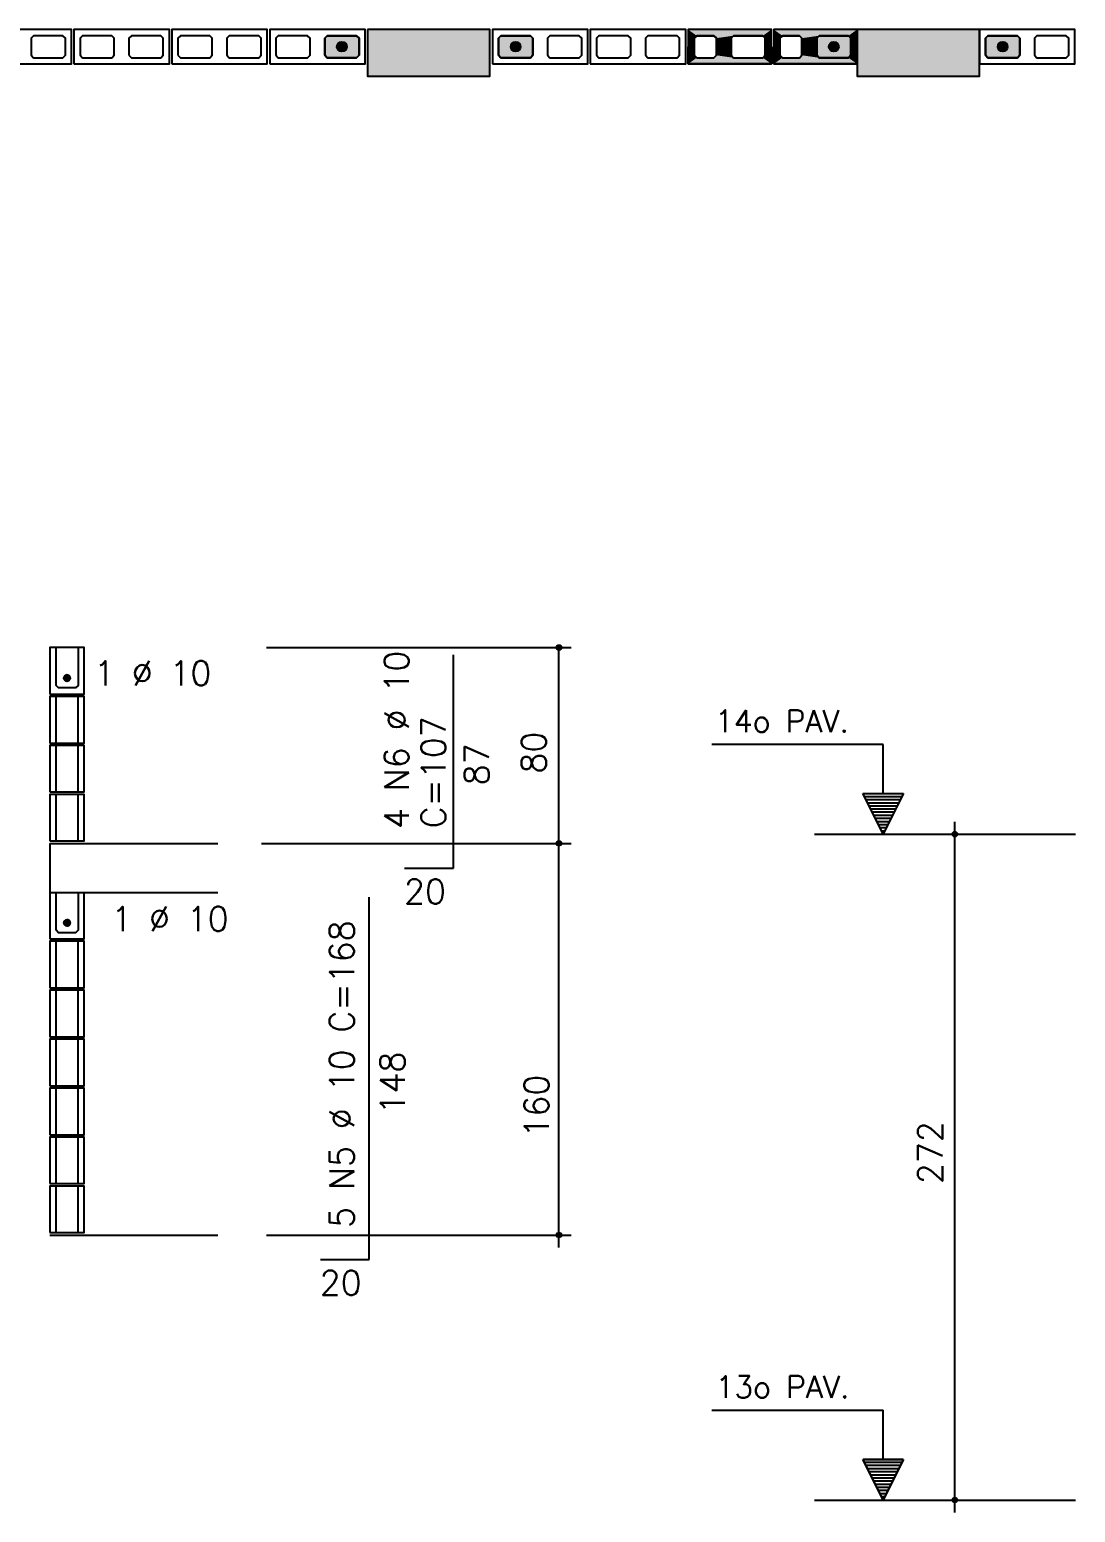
# Model space of a CAD drawing. Extents: x -1 to 122, y -1 to 61.
# Drawn here: x 54.71 to 63.26, y 29.82 to 41.94 of the extents above; entities that cross this region are included whole.
import ezdxf

# ---------------------------------------------------------------- set-up
doc = ezdxf.new("R2010")
doc.units = 0
doc.header["$MEASUREMENT"] = 0
for name, color, linetype in [('PENA_01', 1, 'CONTINUOUS'), ('PENA_02', 2, 'CONTINUOUS'), ('PENA_03', 3, 'CONTINUOUS'), ('PENA_05', 5, 'CONTINUOUS'), ('PENA_11', 252, 'CONTINUOUS'), ('PENA_21', 100, 'CONTINUOUS')]:
    doc.layers.add(name, color=color, linetype=linetype)
doc.styles.get("Standard").update_dxf_attribs({"font": 'ROMANS.SHX'})

msp = doc.modelspace()

# ---------------------------------------------------------------- linework, layer by layer
at = {"layer": 'PENA_01', "linetype": 'Continuous'}
for p, q in [((61.128, 35.362), (63.259, 35.362)), ((61.128, 29.922), (63.259, 29.922))]:
    msp.add_line(p, q, dxfattribs=at)
for points in [[(54.725, 41.726), (54.745, 41.706), (54.985, 41.706), (55.005, 41.726), (55.005, 41.866), (54.985, 41.886), (54.745, 41.886), (54.725, 41.866), (54.725, 41.726)], [(55.125, 41.726), (55.145, 41.706), (55.385, 41.706), (55.405, 41.726), (55.405, 41.866), (55.385, 41.886), (55.145, 41.886), (55.125, 41.866), (55.125, 41.726)], [(55.525, 41.726), (55.545, 41.706), (55.785, 41.706), (55.805, 41.726), (55.805, 41.866), (55.785, 41.886), (55.545, 41.886), (55.525, 41.866), (55.525, 41.726)], [(55.925, 41.726), (55.945, 41.706), (56.185, 41.706), (56.205, 41.726), (56.205, 41.866), (56.185, 41.886), (55.945, 41.886), (55.925, 41.866), (55.925, 41.726)], [(56.325, 41.726), (56.345, 41.706), (56.585, 41.706), (56.605, 41.726), (56.605, 41.866), (56.585, 41.886), (56.345, 41.886), (56.325, 41.866), (56.325, 41.726)], [(56.725, 41.726), (56.745, 41.706), (56.985, 41.706), (57.005, 41.726), (57.005, 41.866), (56.985, 41.886), (56.745, 41.886), (56.725, 41.866), (56.725, 41.726)], [(57.125, 41.726), (57.145, 41.706), (57.385, 41.706), (57.405, 41.726), (57.405, 41.866), (57.385, 41.886), (57.145, 41.886), (57.125, 41.866), (57.125, 41.726)], [(58.545, 41.726), (58.565, 41.706), (58.805, 41.706), (58.825, 41.726), (58.825, 41.866), (58.805, 41.886), (58.565, 41.886), (58.545, 41.866), (58.545, 41.726)], [(58.945, 41.726), (58.965, 41.706), (59.205, 41.706), (59.225, 41.726), (59.225, 41.866), (59.205, 41.886), (58.965, 41.886), (58.945, 41.866), (58.945, 41.726)], [(59.345, 41.726), (59.365, 41.706), (59.605, 41.706), (59.625, 41.726), (59.625, 41.866), (59.605, 41.886), (59.365, 41.886), (59.345, 41.866), (59.345, 41.726)], [(59.745, 41.726), (59.765, 41.706), (60.005, 41.706), (60.025, 41.726), (60.025, 41.866), (60.005, 41.886), (59.765, 41.886), (59.745, 41.866), (59.745, 41.726)], [(60.165, 41.706), (60.305, 41.706), (60.325, 41.726), (60.325, 41.866), (60.305, 41.886), (60.165, 41.886), (60.145, 41.866), (60.145, 41.726), (60.165, 41.706)], [(60.465, 41.706), (60.705, 41.706), (60.725, 41.726), (60.725, 41.866), (60.705, 41.886), (60.465, 41.886), (60.445, 41.866), (60.445, 41.726), (60.465, 41.706)], [(60.865, 41.706), (61.005, 41.706), (61.025, 41.726), (61.025, 41.866), (61.005, 41.886), (60.865, 41.886), (60.845, 41.866), (60.845, 41.726), (60.865, 41.706)], [(61.165, 41.706), (61.405, 41.706), (61.425, 41.726), (61.425, 41.866), (61.405, 41.886), (61.165, 41.886), (61.145, 41.866), (61.145, 41.726), (61.165, 41.706)], [(62.525, 41.726), (62.545, 41.706), (62.785, 41.706), (62.805, 41.726), (62.805, 41.866), (62.785, 41.886), (62.545, 41.886), (62.525, 41.866), (62.525, 41.726)], [(62.925, 41.726), (62.945, 41.706), (63.185, 41.706), (63.205, 41.726), (63.205, 41.866), (63.185, 41.886), (62.945, 41.886), (62.925, 41.866), (62.925, 41.726)]]:
    msp.add_lwpolyline(points, dxfattribs=at)
at = {"layer": 'PENA_02', "linetype": 'Continuous'}
for points in [[(54.275, 41.656), (55.055, 41.656), (55.055, 41.936), (54.275, 41.936), (54.275, 41.656)], [(55.075, 41.656), (55.855, 41.656), (55.855, 41.936), (55.075, 41.936), (55.075, 41.656)], [(55.875, 41.656), (56.655, 41.656), (56.655, 41.936), (55.875, 41.936), (55.875, 41.656)], [(56.675, 41.656), (57.455, 41.656), (57.455, 41.936), (56.675, 41.936), (56.675, 41.656)], [(57.475, 41.936), (57.475, 41.556), (58.475, 41.556), (58.475, 41.936), (57.475, 41.936)], [(58.495, 41.656), (59.275, 41.656), (59.275, 41.936), (58.495, 41.936), (58.495, 41.656)], [(59.295, 41.656), (60.075, 41.656), (60.075, 41.936), (59.295, 41.936), (59.295, 41.656)], [(60.095, 41.656), (60.775, 41.656), (60.775, 41.936), (60.095, 41.936), (60.095, 41.656)], [(60.795, 41.656), (61.475, 41.656), (61.475, 41.936), (60.795, 41.936), (60.795, 41.656)], [(61.475, 41.936), (61.475, 41.556), (62.475, 41.556), (62.475, 41.936), (61.475, 41.936)], [(62.475, 41.656), (63.255, 41.656), (63.255, 41.936), (62.475, 41.936), (62.475, 41.656)]]:
    msp.add_lwpolyline(points, dxfattribs=at)
for centre, radius in [((59.039, 36.887), 0.02), ((59.039, 36.887), 0.01), ((62.274, 35.362), 0.02), ((59.039, 35.287), 0.02), ((59.039, 35.287), 0.01), ((62.274, 35.362), 0.01), ((59.039, 32.087), 0.02), ((59.039, 32.087), 0.01), ((62.274, 29.922), 0.02), ((62.274, 29.922), 0.01)]:
    msp.add_circle(centre, radius, dxfattribs=at)
at = {"layer": 'PENA_03', "linetype": 'Continuous'}
for p, q in [((56.65, 36.887), (59.139, 36.887)), ((59.039, 31.986), (59.039, 36.887)), ((54.929, 36.107), (54.929, 36.487)), ((55.109, 36.107), (55.109, 36.487)), ((54.929, 35.707), (54.929, 36.087)), ((55.109, 35.707), (55.109, 36.087)), ((61.687, 36.094), (60.287, 36.094)), ((61.687, 35.694), (61.687, 36.094)), ((61.688, 35.694), (61.688, 36.095)), ((54.929, 35.307), (54.929, 35.687)), ((55.109, 35.307), (55.109, 35.687)), ((61.688, 35.362), (61.522, 35.694)), ((61.522, 35.694), (61.687, 35.694)), ((61.688, 35.365), (61.524, 35.692)), ((61.851, 35.692), (61.524, 35.692)), ((61.841, 35.668), (61.535, 35.668)), ((61.828, 35.643), (61.547, 35.643)), ((61.815, 35.617), (61.56, 35.617)), ((61.854, 35.694), (61.688, 35.362)), ((61.688, 35.694), (61.854, 35.694)), ((61.851, 35.692), (61.688, 35.365)), ((61.803, 35.592), (61.573, 35.592)), ((61.79, 35.566), (61.586, 35.566)), ((61.777, 35.541), (61.598, 35.541)), ((61.764, 35.515), (61.611, 35.515)), ((61.752, 35.49), (61.624, 35.49)), ((61.739, 35.464), (61.637, 35.464)), ((61.726, 35.439), (61.649, 35.439)), ((61.713, 35.413), (61.662, 35.413)), ((61.701, 35.388), (61.675, 35.388)), ((62.274, 29.821), (62.274, 35.462)), ((54.879, 35.287), (54.879, 34.507)), ((54.879, 35.287), (56.25, 35.287)), ((56.608, 35.287), (59.139, 35.287)), ((54.879, 34.887), (56.25, 34.887)), ((54.929, 34.107), (54.929, 34.487)), ((55.109, 34.107), (55.109, 34.487)), ((54.929, 33.707), (54.929, 34.087)), ((55.109, 33.707), (55.109, 34.087)), ((54.929, 33.307), (54.929, 33.687)), ((55.109, 33.307), (55.109, 33.687)), ((54.929, 32.907), (54.929, 33.287)), ((55.109, 32.907), (55.109, 33.287)), ((54.929, 32.507), (54.929, 32.887)), ((55.109, 32.507), (55.109, 32.887)), ((54.929, 32.107), (54.929, 32.487)), ((55.109, 32.107), (55.109, 32.487)), ((54.879, 32.087), (56.25, 32.087)), ((56.65, 32.087), (59.139, 32.087)), ((61.687, 30.654), (60.287, 30.654)), ((61.687, 30.254), (61.687, 30.654)), ((61.688, 30.254), (61.688, 30.655)), ((61.688, 29.922), (61.522, 30.254)), ((61.522, 30.254), (61.687, 30.254)), ((61.688, 29.925), (61.524, 30.252)), ((61.851, 30.252), (61.524, 30.252)), ((61.841, 30.228), (61.535, 30.228)), ((61.828, 30.203), (61.547, 30.203)), ((61.815, 30.177), (61.56, 30.177)), ((61.854, 30.254), (61.688, 29.922)), ((61.688, 30.254), (61.854, 30.254)), ((61.851, 30.252), (61.688, 29.925)), ((61.803, 30.152), (61.573, 30.152)), ((61.79, 30.126), (61.586, 30.126)), ((61.777, 30.101), (61.598, 30.101)), ((61.764, 30.075), (61.611, 30.075)), ((61.752, 30.05), (61.624, 30.05)), ((61.739, 30.024), (61.637, 30.024)), ((61.726, 29.999), (61.649, 29.999)), ((61.713, 29.973), (61.662, 29.973)), ((61.701, 29.948), (61.675, 29.948))]:
    msp.add_line(p, q, dxfattribs=at)
for points in [[(57.405, 41.726), (57.385, 41.706), (57.145, 41.706), (57.125, 41.726), (57.125, 41.866), (57.145, 41.886), (57.385, 41.886), (57.405, 41.866), (57.405, 41.726)], [(58.825, 41.726), (58.805, 41.706), (58.565, 41.706), (58.545, 41.726), (58.545, 41.866), (58.565, 41.886), (58.805, 41.886), (58.825, 41.866), (58.825, 41.726)], [(61.425, 41.726), (61.405, 41.706), (61.165, 41.706), (61.145, 41.726), (61.145, 41.866), (61.165, 41.886), (61.405, 41.886), (61.425, 41.866), (61.425, 41.726)], [(62.805, 41.726), (62.785, 41.706), (62.545, 41.706), (62.525, 41.726), (62.525, 41.866), (62.545, 41.886), (62.785, 41.886), (62.805, 41.866), (62.805, 41.726)], [(54.879, 36.507), (55.159, 36.507), (55.159, 36.887), (54.879, 36.887), (54.879, 36.507)], [(55.109, 36.887), (55.109, 36.577), (55.089, 36.557), (54.949, 36.557), (54.929, 36.577), (54.929, 36.887)], [(55.044, 36.638), (55.041, 36.648), (55.035, 36.657), (55.026, 36.662), (55.016, 36.663), (55.006, 36.66), (54.998, 36.653), (54.994, 36.643), (54.994, 36.633), (54.998, 36.623), (55.006, 36.616), (55.016, 36.613), (55.026, 36.614), (55.035, 36.619), (55.041, 36.628), (55.044, 36.638)], [(54.879, 36.107), (55.159, 36.107), (55.159, 36.487), (54.879, 36.487), (54.879, 36.107)], [(54.879, 35.707), (55.159, 35.707), (55.159, 36.087), (54.879, 36.087), (54.879, 35.707)], [(54.879, 35.307), (55.159, 35.307), (55.159, 35.687), (54.879, 35.687), (54.879, 35.307)], [(54.879, 34.507), (55.159, 34.507), (55.159, 34.887)], [(55.109, 34.887), (55.109, 34.577), (55.089, 34.557), (54.949, 34.557), (54.929, 34.577), (54.929, 34.887)], [(55.044, 34.638), (55.041, 34.648), (55.035, 34.657), (55.026, 34.662), (55.016, 34.663), (55.006, 34.66), (54.998, 34.653), (54.994, 34.643), (54.994, 34.633), (54.998, 34.623), (55.006, 34.616), (55.016, 34.613), (55.026, 34.614), (55.035, 34.619), (55.041, 34.628), (55.044, 34.638)], [(54.879, 34.107), (55.159, 34.107), (55.159, 34.487), (54.879, 34.487), (54.879, 34.107)], [(54.879, 33.707), (55.159, 33.707), (55.159, 34.087), (54.879, 34.087), (54.879, 33.707)], [(54.879, 33.307), (55.159, 33.307), (55.159, 33.687), (54.879, 33.687), (54.879, 33.307)], [(54.879, 32.907), (55.159, 32.907), (55.159, 33.287), (54.879, 33.287), (54.879, 32.907)], [(54.879, 32.507), (55.159, 32.507), (55.159, 32.887), (54.879, 32.887), (54.879, 32.507)], [(54.879, 32.107), (55.159, 32.107), (55.159, 32.487), (54.879, 32.487), (54.879, 32.107)]]:
    msp.add_lwpolyline(points, dxfattribs=at)
for centre, radius in [((57.265, 41.796), 0.04), ((58.685, 41.796), 0.04), ((61.285, 41.796), 0.04), ((62.665, 41.796), 0.04), ((55.019, 36.638), 0.025), ((55.019, 34.638), 0.025)]:
    msp.add_circle(centre, radius, dxfattribs=at)
for points in [[(57.305, 41.796), (57.245, 41.83), (57.227, 41.809)], [(57.305, 41.796), (57.227, 41.809), (57.227, 41.782)], [(57.305, 41.796), (57.227, 41.782), (57.245, 41.761)], [(57.305, 41.796), (57.272, 41.835), (57.245, 41.83)], [(57.305, 41.796), (57.245, 41.761), (57.272, 41.756)], [(57.305, 41.796), (57.296, 41.821), (57.272, 41.835)], [(57.305, 41.796), (57.272, 41.756), (57.296, 41.77)], [(57.305, 41.796), (57.296, 41.77), (57.305, 41.796)], [(58.725, 41.796), (58.665, 41.83), (58.647, 41.809)], [(58.725, 41.796), (58.647, 41.809), (58.647, 41.782)], [(58.725, 41.796), (58.647, 41.782), (58.665, 41.761)], [(58.725, 41.796), (58.692, 41.835), (58.665, 41.83)], [(58.725, 41.796), (58.665, 41.761), (58.692, 41.756)], [(58.725, 41.796), (58.716, 41.821), (58.692, 41.835)], [(58.725, 41.796), (58.692, 41.756), (58.716, 41.77)], [(58.725, 41.796), (58.716, 41.77), (58.725, 41.796)], [(61.325, 41.796), (61.265, 41.83), (61.247, 41.809)], [(61.325, 41.796), (61.247, 41.809), (61.247, 41.782)], [(61.325, 41.796), (61.247, 41.782), (61.265, 41.761)], [(61.325, 41.796), (61.292, 41.835), (61.265, 41.83)], [(61.325, 41.796), (61.265, 41.761), (61.292, 41.756)], [(61.325, 41.796), (61.316, 41.821), (61.292, 41.835)], [(61.325, 41.796), (61.292, 41.756), (61.316, 41.77)], [(61.325, 41.796), (61.316, 41.77), (61.325, 41.796)], [(62.705, 41.796), (62.645, 41.83), (62.627, 41.809)], [(62.705, 41.796), (62.627, 41.809), (62.627, 41.782)], [(62.705, 41.796), (62.627, 41.782), (62.645, 41.761)], [(62.705, 41.796), (62.672, 41.835), (62.645, 41.83)], [(62.705, 41.796), (62.645, 41.761), (62.672, 41.756)], [(62.705, 41.796), (62.696, 41.821), (62.672, 41.835)], [(62.705, 41.796), (62.672, 41.756), (62.696, 41.77)], [(62.705, 41.796), (62.696, 41.77), (62.705, 41.796)], [(55.044, 36.638), (54.998, 36.653), (54.994, 36.643)], [(55.044, 36.638), (54.994, 36.643), (54.994, 36.633)], [(55.044, 36.638), (54.994, 36.633), (54.998, 36.623)], [(55.044, 36.638), (55.006, 36.66), (54.995, 36.647)], [(55.044, 36.638), (54.995, 36.647), (54.995, 36.629)], [(55.044, 36.638), (54.995, 36.629), (55.006, 36.616)], [(55.044, 36.638), (55.006, 36.66), (54.998, 36.653)], [(55.044, 36.638), (54.998, 36.623), (55.006, 36.616)], [(55.044, 36.638), (55.023, 36.663), (55.006, 36.66)], [(55.044, 36.638), (55.016, 36.663), (55.006, 36.66)], [(55.044, 36.638), (55.006, 36.616), (55.023, 36.613)], [(55.044, 36.638), (55.006, 36.616), (55.016, 36.613)], [(55.044, 36.638), (55.026, 36.662), (55.016, 36.663)], [(55.044, 36.638), (55.016, 36.613), (55.026, 36.614)], [(55.044, 36.638), (55.038, 36.654), (55.023, 36.663)], [(55.044, 36.638), (55.023, 36.613), (55.038, 36.622)], [(55.044, 36.638), (55.035, 36.657), (55.026, 36.662)], [(55.044, 36.638), (55.026, 36.614), (55.035, 36.619)], [(55.044, 36.638), (55.041, 36.648), (55.035, 36.657)], [(55.044, 36.638), (55.035, 36.619), (55.041, 36.628)], [(55.044, 36.638), (55.038, 36.622), (55.044, 36.638)], [(55.044, 36.638), (55.041, 36.628), (55.044, 36.638)], [(55.044, 34.638), (54.998, 34.653), (54.994, 34.643)], [(55.044, 34.638), (55.006, 34.66), (54.995, 34.647)], [(55.044, 34.638), (55.006, 34.66), (54.998, 34.653)], [(55.044, 34.638), (55.023, 34.663), (55.006, 34.66)], [(55.044, 34.638), (55.016, 34.663), (55.006, 34.66)], [(55.044, 34.638), (55.026, 34.662), (55.016, 34.663)], [(55.044, 34.638), (55.038, 34.654), (55.023, 34.663)], [(55.044, 34.638), (55.035, 34.657), (55.026, 34.662)], [(55.044, 34.638), (55.041, 34.648), (55.035, 34.657)], [(55.044, 34.638), (54.994, 34.643), (54.994, 34.633)], [(55.044, 34.638), (54.994, 34.633), (54.998, 34.623)], [(55.044, 34.638), (54.995, 34.647), (54.995, 34.629)], [(55.044, 34.638), (54.995, 34.629), (55.006, 34.616)], [(55.044, 34.638), (54.998, 34.623), (55.006, 34.616)], [(55.044, 34.638), (55.006, 34.616), (55.023, 34.613)], [(55.044, 34.638), (55.006, 34.616), (55.016, 34.613)], [(55.044, 34.638), (55.016, 34.613), (55.026, 34.614)], [(55.044, 34.638), (55.023, 34.613), (55.038, 34.622)], [(55.044, 34.638), (55.026, 34.614), (55.035, 34.619)], [(55.044, 34.638), (55.035, 34.619), (55.041, 34.628)], [(55.044, 34.638), (55.038, 34.622), (55.044, 34.638)], [(55.044, 34.638), (55.041, 34.628), (55.044, 34.638)]]:
    msp.add_solid(points, dxfattribs=at)
at = {"layer": 'PENA_05', "linetype": 'Continuous'}
for p, q in [((58.177, 35.084), (58.177, 36.827)), ((57.777, 35.084), (58.177, 35.084)), ((57.489, 31.887), (57.489, 34.847)), ((57.089, 31.887), (57.489, 31.887))]:
    msp.add_line(p, q, dxfattribs=at)
at = {"layer": 'PENA_11', "linetype": 'Continuous'}
for points in [[(57.475, 41.936), (57.475, 41.556), (58.475, 41.556)], [(57.475, 41.936), (58.475, 41.556), (58.475, 41.936)], [(57.475, 41.936), (58.475, 41.936), (57.475, 41.936)], [(61.475, 41.936), (61.475, 41.556), (62.475, 41.556)], [(61.475, 41.936), (62.475, 41.556), (62.475, 41.936)], [(61.475, 41.936), (62.475, 41.936), (61.475, 41.936)], [(57.405, 41.726), (57.125, 41.866), (57.145, 41.886)], [(57.405, 41.726), (57.125, 41.726), (57.125, 41.866)], [(57.405, 41.726), (57.145, 41.886), (57.385, 41.886)], [(57.405, 41.726), (57.385, 41.886), (57.405, 41.866)], [(57.405, 41.726), (57.405, 41.866), (57.405, 41.726)], [(58.825, 41.726), (58.545, 41.866), (58.565, 41.886)], [(58.825, 41.726), (58.545, 41.726), (58.545, 41.866)], [(58.825, 41.726), (58.565, 41.886), (58.805, 41.886)], [(58.825, 41.726), (58.805, 41.886), (58.825, 41.866)], [(58.825, 41.726), (58.825, 41.866), (58.825, 41.726)], [(61.425, 41.726), (61.145, 41.866), (61.165, 41.886)], [(61.425, 41.726), (61.145, 41.726), (61.145, 41.866)], [(61.425, 41.726), (61.165, 41.886), (61.405, 41.886)], [(61.425, 41.726), (61.405, 41.886), (61.425, 41.866)], [(61.425, 41.726), (61.425, 41.866), (61.425, 41.726)], [(62.805, 41.726), (62.525, 41.866), (62.545, 41.886)], [(62.805, 41.726), (62.525, 41.726), (62.525, 41.866)], [(62.805, 41.726), (62.545, 41.886), (62.785, 41.886)], [(62.805, 41.726), (62.785, 41.886), (62.805, 41.866)], [(62.805, 41.726), (62.805, 41.866), (62.805, 41.726)], [(57.405, 41.726), (57.145, 41.706), (57.125, 41.726)], [(57.405, 41.726), (57.385, 41.706), (57.145, 41.706)], [(58.825, 41.726), (58.565, 41.706), (58.545, 41.726)], [(58.825, 41.726), (58.805, 41.706), (58.565, 41.706)], [(61.425, 41.726), (61.165, 41.706), (61.145, 41.726)], [(61.425, 41.726), (61.405, 41.706), (61.165, 41.706)], [(62.805, 41.726), (62.545, 41.706), (62.525, 41.726)], [(62.805, 41.726), (62.785, 41.706), (62.545, 41.706)]]:
    msp.add_solid(points, dxfattribs=at)
at = {"layer": 'PENA_21', "linetype": 'Continuous'}
for points in [[(60.095, 41.796), (60.145, 41.796), (60.145, 41.866), (60.165, 41.886), (60.305, 41.886), (60.325, 41.866), (60.325, 41.796), (60.445, 41.796), (60.445, 41.866), (60.465, 41.886), (60.705, 41.886), (60.725, 41.866), (60.725, 41.796), (60.775, 41.796), (60.775, 41.936), (60.095, 41.936), (60.095, 41.796)], [(60.795, 41.796), (60.845, 41.796), (60.845, 41.866), (60.865, 41.886), (61.005, 41.886), (61.025, 41.866), (61.025, 41.796), (61.145, 41.796), (61.145, 41.866), (61.165, 41.886), (61.405, 41.886), (61.425, 41.866), (61.425, 41.796), (61.475, 41.796), (61.475, 41.936), (60.795, 41.936), (60.795, 41.796)], [(60.095, 41.796), (60.145, 41.796), (60.145, 41.726), (60.165, 41.706), (60.305, 41.706), (60.325, 41.726), (60.325, 41.796), (60.445, 41.796), (60.445, 41.726), (60.465, 41.706), (60.705, 41.706), (60.725, 41.726), (60.725, 41.796), (60.775, 41.796), (60.775, 41.656), (60.095, 41.656), (60.095, 41.796)], [(60.795, 41.796), (60.845, 41.796), (60.845, 41.726), (60.865, 41.706), (61.005, 41.706), (61.025, 41.726), (61.025, 41.796), (61.145, 41.796), (61.145, 41.726), (61.165, 41.706), (61.405, 41.706), (61.425, 41.726), (61.425, 41.796), (61.475, 41.796), (61.475, 41.656), (60.795, 41.656), (60.795, 41.796)]]:
    msp.add_lwpolyline(points, dxfattribs=at)
for points in [[(60.775, 41.936), (60.095, 41.936), (60.165, 41.886)], [(60.095, 41.936), (60.095, 41.796), (60.145, 41.796)], [(60.095, 41.936), (60.145, 41.796), (60.145, 41.866)], [(60.095, 41.936), (60.145, 41.866), (60.165, 41.886)], [(60.775, 41.936), (60.165, 41.886), (60.305, 41.886)], [(60.775, 41.936), (60.305, 41.886), (60.325, 41.866)], [(60.775, 41.936), (60.325, 41.866), (60.465, 41.886)], [(60.775, 41.936), (60.465, 41.886), (60.705, 41.886)], [(60.775, 41.936), (60.705, 41.886), (60.725, 41.866)], [(60.775, 41.936), (60.725, 41.866), (60.775, 41.796)], [(61.475, 41.936), (60.795, 41.936), (60.865, 41.886)], [(60.795, 41.936), (60.795, 41.796), (60.845, 41.796)], [(60.795, 41.936), (60.845, 41.796), (60.845, 41.866)], [(60.795, 41.936), (60.845, 41.866), (60.865, 41.886)], [(61.475, 41.936), (60.865, 41.886), (61.005, 41.886)], [(61.475, 41.936), (61.005, 41.886), (61.025, 41.866)], [(61.475, 41.936), (61.025, 41.866), (61.165, 41.886)], [(61.475, 41.936), (61.165, 41.886), (61.405, 41.886)], [(61.475, 41.936), (61.405, 41.886), (61.425, 41.866)], [(61.475, 41.936), (61.425, 41.866), (61.475, 41.796)], [(60.095, 41.656), (60.095, 41.796), (60.145, 41.796)], [(60.095, 41.656), (60.145, 41.796), (60.145, 41.726)], [(60.325, 41.866), (60.445, 41.866), (60.465, 41.886)], [(60.325, 41.866), (60.325, 41.796), (60.445, 41.796)], [(60.325, 41.866), (60.445, 41.796), (60.445, 41.866)], [(60.325, 41.726), (60.325, 41.796), (60.445, 41.796)], [(60.325, 41.726), (60.445, 41.796), (60.445, 41.726)], [(60.775, 41.796), (60.725, 41.866), (60.725, 41.796)], [(60.775, 41.656), (60.725, 41.726), (60.775, 41.796)], [(60.775, 41.796), (60.725, 41.726), (60.725, 41.796)], [(60.795, 41.656), (60.795, 41.796), (60.845, 41.796)], [(60.795, 41.656), (60.845, 41.796), (60.845, 41.726)], [(61.025, 41.866), (61.145, 41.866), (61.165, 41.886)], [(61.025, 41.866), (61.025, 41.796), (61.145, 41.796)], [(61.025, 41.866), (61.145, 41.796), (61.145, 41.866)], [(61.025, 41.726), (61.025, 41.796), (61.145, 41.796)], [(61.025, 41.726), (61.145, 41.796), (61.145, 41.726)], [(61.475, 41.796), (61.425, 41.866), (61.425, 41.796)], [(61.475, 41.656), (61.425, 41.726), (61.475, 41.796)], [(61.475, 41.796), (61.425, 41.726), (61.425, 41.796)], [(60.095, 41.656), (60.145, 41.726), (60.165, 41.706)], [(60.775, 41.656), (60.095, 41.656), (60.165, 41.706)], [(60.775, 41.656), (60.165, 41.706), (60.305, 41.706)], [(60.775, 41.656), (60.305, 41.706), (60.325, 41.726)], [(60.775, 41.656), (60.325, 41.726), (60.465, 41.706)], [(60.325, 41.726), (60.445, 41.726), (60.465, 41.706)], [(60.775, 41.656), (60.465, 41.706), (60.705, 41.706)], [(60.775, 41.656), (60.705, 41.706), (60.725, 41.726)], [(60.795, 41.656), (60.845, 41.726), (60.865, 41.706)], [(61.475, 41.656), (60.795, 41.656), (60.865, 41.706)], [(61.475, 41.656), (60.865, 41.706), (61.005, 41.706)], [(61.475, 41.656), (61.005, 41.706), (61.025, 41.726)], [(61.475, 41.656), (61.025, 41.726), (61.165, 41.706)], [(61.025, 41.726), (61.145, 41.726), (61.165, 41.706)], [(61.475, 41.656), (61.165, 41.706), (61.405, 41.706)], [(61.475, 41.656), (61.405, 41.706), (61.425, 41.726)]]:
    msp.add_solid(points, dxfattribs=at)

# ---------------------------------------------------------------- texts
at = {"layer": 'PENA_03', "linetype": 'Continuous'}
for s, p in [('4 N6 %%c 10', (57.812, 35.404)), ('C=107', (58.113, 35.409)), ('80', (58.933, 35.858)), ('87', (58.467, 35.761)), ('5 N5 %%c 10 C=168', (57.364, 32.146)), ('148', (57.779, 33.072)), ('160', (58.955, 32.883)), ('272', (62.172, 32.503))]:
    msp.add_text(s, height=0.2, rotation=90, dxfattribs=at).set_placement(p)
for s, height, p in [('1 %%c 10', 0.2, (55.239, 36.578)), ('14o PAV.', 0.18, (60.313, 36.196)), ('20', 0.2, (57.772, 34.794)), ('1 %%c 10', 0.2, (55.38, 34.571)), ('20', 0.2, (57.084, 31.597)), ('13o PAV.', 0.18, (60.317, 30.756))]:
    msp.add_text(s, height=height, dxfattribs=at).set_placement(p)

doc.saveas('drawing.dxf')
